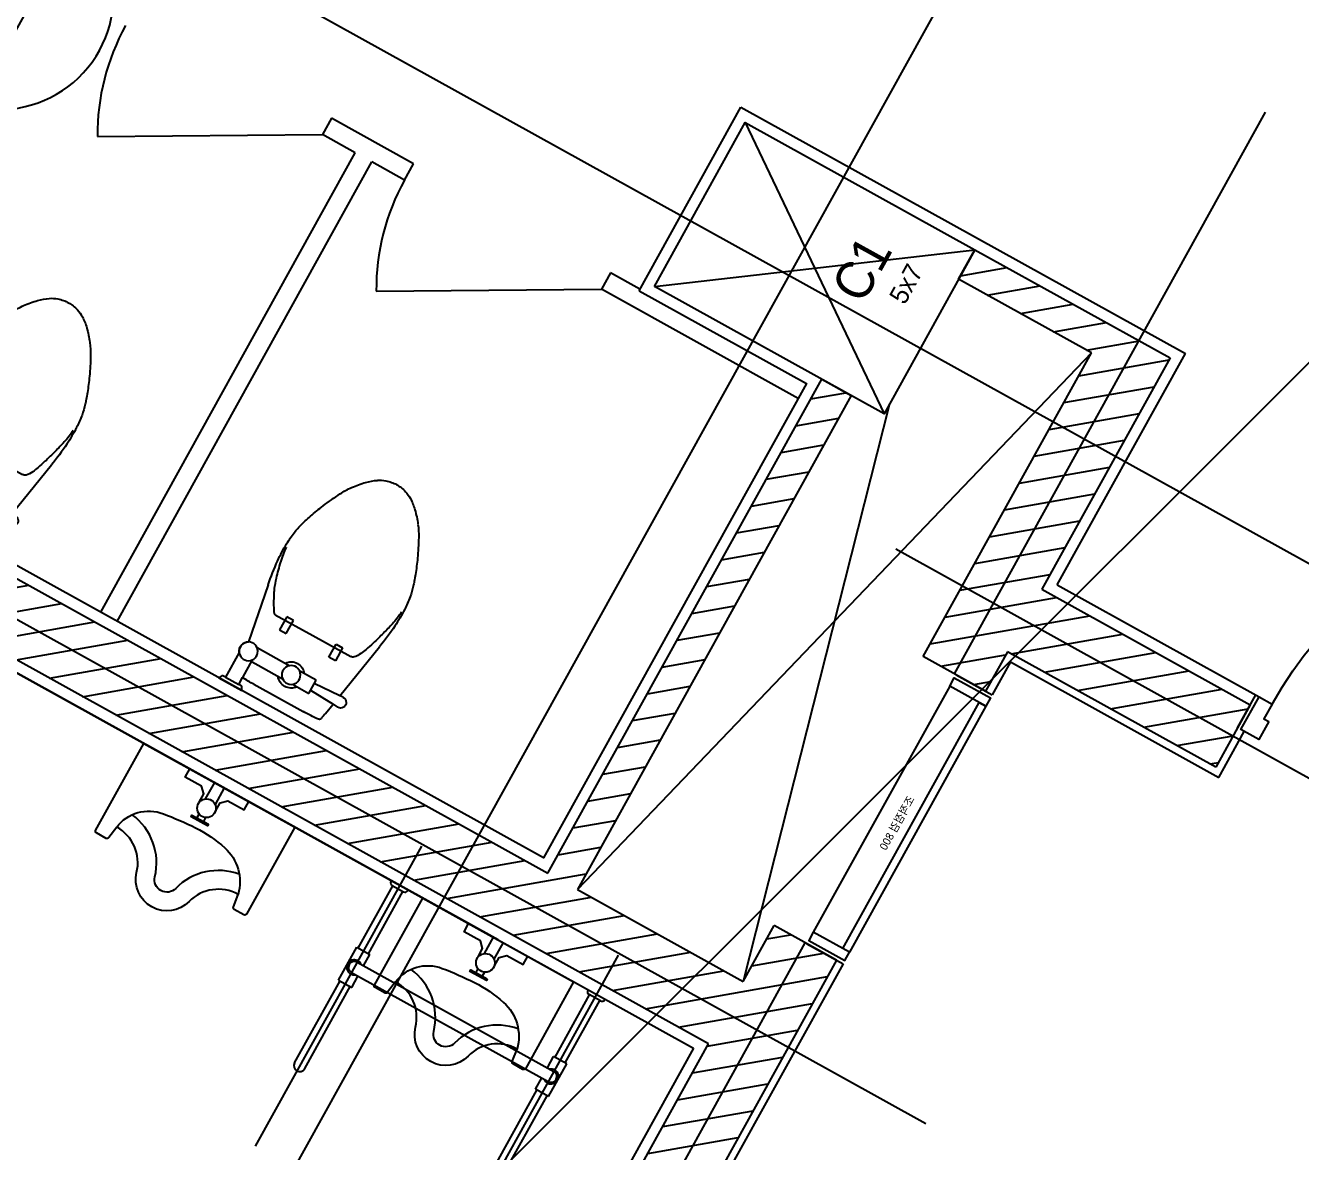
# Model space of a CAD drawing. Header units: millimetres. Extents: x -21000 to 567700, y 435000 to 850800.
# Drawn here: x 236886 to 240284, y 607295 to 610296 of the extents above; entities that cross this region are included whole.
import ezdxf
from ezdxf.enums import TextEntityAlignment as Align
from ezdxf.xclip import XClip

# ---------------------------------------------------------------- set-up
doc = ezdxf.new("R2010")
doc.units = ezdxf.units.MM
doc.header["$LTSCALE"] = 700
doc.header["$XCLIPFRAME"] = 2
for name, pattern in [('AB_Pbase$0$CEN', [62, 60, -1, 0, -1]), ('AB_Pbase$0$HID', [2.3, 1.5, -0.8]), ('AB_Pbase$0$주차장기둥$0$CEN', [62, 60, -1, 0, -1]), ('AUDIT_D_190513103822-5', [2.3, 1.5, -0.8])]:
    doc.linetypes.add(name, pattern=pattern)
doc.layers.get('0').update_dxf_attribs({"color": 2})
doc.layers.get('Defpoints').update_dxf_attribs({"color": 171})
for name, color, linetype in [('AB_Pbase$0$1', 1, 'Continuous'), ('AB_Pbase$0$2', 4, 'Continuous'), ('AB_Pbase$0$AB_Shops$0$AB_Shops$0$fix', 6, 'Continuous'), ('AB_Pbase$0$Ac', 244, 'AB_Pbase$0$CEN'), ('AB_Pbase$0$CEN', 1, 'AB_Pbase$0$CEN'), ('AB_Pbase$0$DOOR', 4, 'Continuous'), ('AB_Pbase$0$FIN', 6, 'Continuous'), ('AB_Pbase$0$fix', 6, 'Continuous'), ('AB_Pbase$0$FUR', 8, 'Continuous'), ('AB_Pbase$0$HAT-BR', 5, 'Continuous'), ('AB_Pbase$0$void', 1, 'AB_Pbase$0$HID'), ('AB_Pbase$0$WAL', 3, 'Continuous'), ('AB_Pbase$0$WIN', 4, 'Continuous'), ('AB_Pbase$0$WIN1', 1, 'Continuous'), ('AB_Pbase$0$설비사이즈', 4, 'AUDIT_D_190513103822-5'), ('AB_Pbase$0$주차장기둥$0$CEN_P', 244, 'AB_Pbase$0$주차장기둥$0$CEN')]:
    doc.layers.add(name, color=color, linetype=linetype)
doc.layers.add('AB_Pbase$0$Defponts', color=161, linetype='Continuous', plot=False)
doc.layers.add('AB_Pbase$0$주차장기둥$0$DEFPOINT', color=247, linetype='Continuous', plot=False)
doc.styles.add('AB_Pbase$0$돋움', font='')
doc.styles.add('AB_Pbase$0$맑은고딕', font='malgun.ttf')
doc.styles.add('AB_Pbase$0$주차장기둥$0$맑은 고딕', font='')
doc.styles.get('AB_Pbase$0$돋움').set_extended_font_data('Dotum')
doc.styles.get('AB_Pbase$0$주차장기둥$0$맑은 고딕').set_extended_font_data('Dotum')

# ---------------------------------------------------------------- blocks, each defined once
blk = doc.blocks.new('AB_Pbase$0$C4FB110F8')
at = {"layer": 'AB_Pbase$0$fix'}
for p, q in [((20, 670), (15, 680)), ((15, 680), (85, 680)), ((85, 680), (80, 670)), ((30, 670), (20, 670)), ((30, 595), (30, 670)), ((30, 670), (70, 670)), ((80, 670), (70, 670)), ((70, 670), (70, 648.7)), ((70, 595), (70, 648.7)), ((105, 650), (180, 650)), ((180, 650), (255, 650)), ((310, 625), (315.6, 594.2)), ((65, 600), (165, 600)), ((195, 600), (245, 600)), ((245, 600), (245, 560)), ((315.6, 594.2), (330, 595)), ((10, 400), (37.9, 558.1)), ((65, 560), (165, 560)), ((245, 560), (195, 560)), ((320.8, 565.5), (350, 400)), ((330, 565), (320.8, 565.5)), ((95, 490), (115, 490)), ((95, 450), (95, 490)), ((115, 490), (115, 450)), ((245, 490), (245, 450)), ((265, 490), (245, 490)), ((265, 450), (265, 490)), ((65, 460), (180, 460)), ((115, 450), (95, 450)), ((180, 460), (295, 460)), ((245, 450), (265, 450))]:
    blk.add_line(p, q, dxfattribs=at)
blk.add_lwpolyline([(245, 590), (315.6, 594.2, -1.060552)], format="xyb", dxfattribs=at)
blk.add_lwpolyline([(320.8, 565.5), (245, 570)], dxfattribs=at)
for centre in [(50, 580), (180, 580)]:
    blk.add_circle(centre, 25, dxfattribs=at)
for centre, radius, start, end in [((105, 187.3), 462.7, 90, 94.3383), ((255, 187.3), 462.7, 84.2894, 90), ((300.5, 642.7), 5.01, 27.0737, 84.2894), ((180, 580), 35, 34.8499, 145.1501), ((287.2, 635.9), 20, 14.0362, 27.0737), ((63.1, 579.9), 251, 10.3597, 14.0362), ((50, 580), 25, 143.1301, 241.0628), ((330.9, 580), 15, 266.6335, 93.3665), ((180, 580), 35, 214.8499, 325.1501), ((201.7, 353.9), 174.4, 143.1301, 150.4325), ((65, 456.5), 3.54, 90, 143.1301), ((295, 447.7), 12.3, 45, 90), ((265, 417.7), 54.8, 24.0722, 45), ((309.1, 282.6), 302.8, 153.4349, 157.1947), ((462.9, 205.7), 474.7, 150.4325, 153.4349), ((49.1, 321.2), 291.3, 20.556, 24.0722), ((-206, 225.6), 563.7, 18.0286, 20.556), ((773.4, 267.5), 774.8, 170.1534, 175.2364), ((246, 309.2), 234.4, 157.1947, 164.0546), ((-681.9, 70.6), 1064.2, 15.9454, 18.0286), ((-413.4, 267.5), 774.8, 4.7636, 9.8466), ((596.8, 208.9), 599.2, 164.0546, 168.3435), ((-454.7, 135.6), 827.8, 13.5834, 15.9454), ((441.1, 295.2), 441.4, 175.2364, 181.9723), ((340.2, 261.9), 337.2, 168.3435, 175.6013), ((112.5, 272.6), 244.3, 4.3987, 13.5834), ((-81.1, 295.2), 441.4, 358.0277, 4.7636), ((303.4, 290.4), 303.5, 181.9723, 188.7462), ((56.6, 290.4), 303.5, 351.2538, 358.0277), ((213.8, 276.7), 212.9, 188.7462, 196.8361), ((146.2, 276.7), 212.9, 343.1639, 351.2538), ((446.3, 347), 455.9, 196.8361, 198.4349), ((-86.3, 347), 455.9, 341.5651, 343.1639), ((968.9, 521.2), 1006.7, 198.4349, 199.5108), ((550.1, 372.8), 562.4, 199.5108, 203.9625), ((-190.1, 372.8), 562.4, 336.0375, 340.4892), ((-608.9, 521.2), 1006.7, 340.4892, 341.5651), ((846.6, 504.6), 886.9, 203.9625, 207.5073), ((-486.6, 504.6), 886.9, 332.4927, 336.0375), ((252.7, 195.3), 217.3, 207.5073, 216.8699), ((107.3, 195.3), 217.3, 323.1301, 332.4927), ((297.4, 228.8), 273.1, 216.8699, 225.2192), ((221.2, 152.1), 165, 225.2192, 236.3099), ((138.8, 152.1), 165, 303.6901, 314.7808), ((62.6, 228.8), 273.1, 314.7808, 323.1301), ((175.5, 83.5), 82.6, 236.3099, 252.0099), ((183.3, 107.6), 107.9, 252.0099, 260.5377), ((180, 87.7), 87.7, 260.5377, 270), ((180, 87.7), 87.7, 270, 279.4623), ((176.7, 107.6), 107.9, 279.4623, 287.9901), ((184.5, 83.5), 82.6, 287.9901, 303.6901)]:
    blk.add_arc(centre, radius, start, end, dxfattribs=at)
blk = doc.blocks.new('AB_Pbase$0$cu-301p')
for p, q in [((0, 15), (50, 15)), ((95, 10), (105, 10)), ((0, -15), (50, -15)), ((95, -10), (105, -10))]:
    blk.add_line(p, q)
blk.add_lwpolyline([(0, -230), (0, 230), (265, 230, -0.414214), (270, 225), (270, 195, -0.333333), (265, 190), (230, 185, 0.337547), (310, 80, -0.761905), (310, -80, 0.337547), (230, -185), (265, -190, -0.414214), (270, -195), (270, -225, -0.414214), (265, -230)], format="xyb", close=True)
for points in [[(230, -185, -0.333591), (138.6, -93.5, -0.024709), (130, 0, -0.066959), (138.6, 93.5, -0.287367), (230, 185)], [(181.7, 161.8, 0.29721), (296.7, 31.8, -0.761905), (296.7, -31.8, 0.302811), (181.3, -165, 0.337547)]]:
    blk.add_lwpolyline(points, format="xyb")
for points in [[(65, 25), (40, 25), (25, 40), (25, 90), (0, 90)], [(65, -25), (40, -25), (25, -40), (25, -90), (0, -90)]]:
    blk.add_lwpolyline(points)
blk.add_lwpolyline([(105, 25), (110, 25), (110, -25), (105, -25)], close=True)
blk.add_circle((70, 0), 25)
blk = doc.blocks.new('AB_Pbase$0$주차장기둥$0$cen 2bl 지하')
at = {"layer": 'AB_Pbase$0$주차장기둥$0$CEN_P', "color": 5}
for p, q in [((-64185.7, 73136.9), (-64185.7, 259452.9)), ((-127185.7, 77283), (119274.2, 77283))]:
    blk.add_line(p, q, dxfattribs=at)
at = {"layer": 'AB_Pbase$0$주차장기둥$0$CEN_P', "color": 54}
blk.add_line((-61204.2, 83524.1), (-81015, 14504.8), dxfattribs=at)
blk = doc.blocks.new('AB_Pbase$0$주차장기둥$0$p기둥 5x7')
blk.add_lwpolyline([(-250, 350), (250, 350), (250, -350), (-250, -350)], close=True)
at = {"layer": 'AB_Pbase$0$주차장기둥$0$DEFPOINT'}
for p, q in [((250, 350), (-250, -350)), ((-250, 350), (250, -350))]:
    blk.add_line(p, q, dxfattribs=at)
at = {"layer": 'AB_Pbase$0$주차장기둥$0$DEFPOINT', "color": 6, "style": 'AB_Pbase$0$주차장기둥$0$맑은 고딕'}
for s, height, p in [('C1', 100, (-24.4, -160.2)), ('5x7', 50, (28.8, -258.5))]:
    blk.add_text(s, height=height, rotation=0, dxfattribs=at).set_placement(p)
blk = doc.blocks.new('AB_Pbase$0$주차장기둥')
for name, p, rotation in [('AB_Pbase$0$주차장기둥$0$cen 2bl 지하', (36991.8, -11666.7), 1.99999810188403), ('AB_Pbase$0$주차장기둥$0$p기둥 5x7', (-29803.7, 63380.8), 91.99999810188433)]:
    blk.add_blockref(name, p, dxfattribs=dict(rotation=rotation))
blk = doc.blocks.new('AB_Pbase$0$조적점검800')
at = {"layer": 'AB_Pbase$0$설비사이즈', "linetype": 'Continuous'}
for p, q in [((785, 110), (35, 110)), ((785, 0), (35, 0))]:
    blk.add_line(p, q, dxfattribs=at)
for points in [[(35, 110), (10, 110), (10, 0), (35, 0)], [(785, 110), (810, 110), (810, 0), (785, 0)], [(785, 0), (35, 0), (35, 20), (785, 20)]]:
    blk.add_lwpolyline(points, close=True, dxfattribs=at)
at = {"layer": 'Defpoints', "linetype": 'Continuous'}
for p, q in [((0, 110), (0, 0)), ((820, 110), (820, 0))]:
    blk.add_line(p, q, dxfattribs=at)
at = {"layer": 'Defpoints', "linetype": 'Continuous', "style": 'AB_Pbase$0$맑은고딕', "text_generation_flag": 4}
blk.add_text('조적점검 800', height=21, rotation=180, dxfattribs=at).set_placement((398, 56.1), align=Align.MIDDLE_CENTER)
blk = doc.blocks.new('AB_Pbase$0$Door_s_1100')
at = {"layer": 'AB_Pbase$0$Defponts'}
for p, q in [((-10, 0), (-10, 100)), ((1110, 0), (1110, 100))]:
    blk.add_line(p, q, dxfattribs=at)
at = {"layer": 'AB_Pbase$0$WIN'}
for points in [[(40, 100), (80, 100), (80, 1120), (40, 1120)], [(55, 55), (55, 0), (0, 0), (0, 100), (40, 100), (40, 55)], [(1045, 55), (1045, 0), (1100, 0), (1100, 100), (1060, 100), (1060, 55)]]:
    blk.add_lwpolyline(points, close=True, dxfattribs=at)
at = {"layer": 'AB_Pbase$0$WIN1'}
blk.add_arc((40, 100), 1020, 0, 90, dxfattribs=at)
at = {"layer": 'AB_Pbase$0$Defponts', "style": 'AB_Pbase$0$돋움'}
blk.add_text('D-1100', height=100, dxfattribs=at).set_placement((550, 50), align=Align.MIDDLE)
blk = doc.blocks.new('AB_Pbase$0$20160212_34980', base_point=(54476081.4, -70515734.4))
at = {"layer": 'AB_Pbase$0$WIN', "rotation": 125.1554939794611}
blk.add_blockref('AB_Pbase$0$Door_s_1100', (54476081.4, -70515734.4), dxfattribs=at)
blk = doc.blocks.new('AB_Pbase$0$A$C03857614')
at = {"layer": 'AB_Pbase$0$2'}
for p, q in [((369.4, -91.9, 0), (369.4, -89.9, 0)), ((377.4, -99.9, 0), (412.4, -99.9, 0)), ((379.4, -289.9, 0), (379.4, -99.9, 0)), ((410.4, -289.9, 0), (410.4, -99.9, 0)), ((420.4, -91.9, 0), (420.4, -89.9, 0)), ((969.4, -91.9, 0), (969.4, -89.9, 0)), ((1012.4, -99.9, 0), (977.4, -99.9, 0)), ((979.4, -289.9, 0), (979.4, -99.9, 0)), ((1010.4, -289.9, 0), (1010.4, -99.9, 0)), ((1020.4, -91.9, 0), (1020.4, -89.9, 0)), ((374.9, -389.9, 0), (374.9, -289.9, 0)), ((374.9, -289.9, 0), (414.9, -289.9, 0)), ((414.9, -324.4, 0), (414.9, -289.9, 0)), ((1014.9, -289.9, 0), (974.9, -289.9, 0)), ((974.9, -324.4, 0), (974.9, -289.9, 0)), ((1014.9, -389.9, 0), (1014.9, -289.9, 0)), ((394.9, -324.4, 0), (994.9, -324.4, 0)), ((394.9, -355.4, 0), (994.9, -355.4, 0)), ((414.9, -389.9, 0), (414.9, -355.4, 0)), ((974.9, -389.9, 0), (974.9, -355.4, 0)), ((374.9, -389.9, 0), (414.9, -389.9, 0)), ((379.4, -639.9, 0), (379.4, -389.9, 0)), ((410.4, -639.9, 0), (410.4, -389.9, 0)), ((1014.9, -389.9, 0), (974.9, -389.9, 0)), ((979.4, -639.9, 0), (979.4, -389.9, 0)), ((1010.4, -639.9, 0), (1010.4, -389.9, 0))]:
    blk.add_line(p, q, dxfattribs=at)
at = {"layer": 'AB_Pbase$0$2', "extrusion": (-7.48363e-10, -9.35986e-08, 1)}
for centre in [(377.4, -91.9, 0), (977.4, -91.9, 0)]:
    blk.add_arc(centre, 8, 180, 270, dxfattribs=at)
at = {"layer": 'AB_Pbase$0$2', "extrusion": (7.48363e-10, -9.35986e-08, 1)}
for centre in [(412.4, -91.9, 0), (1012.4, -91.9, 0)]:
    blk.add_arc(centre, 8, 270, 0, dxfattribs=at)
at = {"layer": 'AB_Pbase$0$2'}
for centre, radius, start, end in [((394.9, -339.9, 0), 20, 50.805, 309.195), ((394.9, -339.9, 0), 15.5, 90, 270), ((994.9, -339.9, 0), 20, 230.805, 129.195), ((994.9, -339.9, 0), 15.5, 270, 90), ((394.9, -639.9, 0), 15.5, 180, 0), ((994.9, -639.9, 0), 15.5, 180, 0)]:
    blk.add_arc(centre, radius, start, end, dxfattribs=at)
at = {"layer": 'AB_Pbase$0$CEN', "ltscale": 0.1}
for p, q in [((394.9, 29.7, 0), (394.9, -884.6, 0)), ((994.9, 29.7, 0), (994.9, -884.6, 0))]:
    blk.add_line(p, q, dxfattribs=at)
blk = doc.blocks.new('AB_Pbase$0$AB_Shops$0$AB_Shops$0$cu-301p22')
for p, q in [((0, 15), (50, 15)), ((95, 10), (105, 10)), ((0, -15), (50, -15)), ((95, -10), (105, -10))]:
    blk.add_line(p, q)
blk.add_lwpolyline([(0, -230), (0, 230), (265, 230, -0.414214), (270, 225), (270, 195, -0.333333), (265, 190), (230, 185, 0.337547), (310, 80, -0.761905), (310, -80, 0.337547), (230, -185), (265, -190, -0.414214), (270, -195), (270, -225, -0.414214), (265, -230)], format="xyb", close=True)
for points in [[(230, -185, -0.333591), (138.6, -93.5, -0.024709), (130, 0, -0.066959), (138.6, 93.5, -0.287367), (230, 185)], [(181.7, 161.8, 0.29721), (296.7, 31.8, -0.761905), (296.7, -31.8, 0.302811), (181.3, -165, 0.337547)]]:
    blk.add_lwpolyline(points, format="xyb")
for points in [[(65, 25), (40, 25), (25, 40), (25, 90), (0, 90)], [(65, -25), (40, -25), (25, -40), (25, -90), (0, -90)]]:
    blk.add_lwpolyline(points)
blk.add_lwpolyline([(105, 25), (110, 25), (110, -25), (105, -25)], close=True)
blk.add_circle((70, 0), 25)
blk = doc.blocks.new('AB_Pbase')
at = {"layer": 'AB_Pbase$0$HAT-BR'}
h = blk.add_hatch(dxfattribs=at)
h.set_pattern_fill('ANSI31', color=256, scale=20, angle=145)
h.paths.add_polyline_path([(235929.4, 604527.6), (236063.8, 604661.9), (238153, 602571.6), (240063.6, 606018.4), (240229.8, 605926.3), (238280.5, 602409.7), (237010.4, 601140.3), (237826.9, 600323.4), (237692.5, 600189.1), (236741.7, 601140.4), (238029, 602427)])
h.paths.add_polyline_path([(238632.8, 599517.1), (232550.1, 593437.5), (232684.4, 593303.2), (238767.1, 599382.7)])
h.paths.add_polyline_path([(239573, 598576.4), (244422.5, 593724.3), (238339.7, 587644.8), (238205.4, 587779.2), (244153.8, 593724.4), (239438.6, 598442)])
h.paths.add_polyline_path([(253366.3, 576146.8), (254890.9, 574621.3), (254756.5, 574487), (253231.9, 576012.5)], flags=17)
h.paths.add_polyline_path([(246954.3, 581883.1), (245525.6, 580455.2), (245391.3, 580589.5), (246820, 582017.5)])
h.paths.add_polyline_path([(247173.6, 582371), (252407.6, 587602.2), (252541.9, 587467.8), (247308, 582236.6)])
h.paths.add_polyline_path([(260580.1, 582120.7), (261142.4, 583135.1), (260976.2, 583227.2), (260414, 582212.8)], flags=17)
h.paths.add_polyline_path([(263886.9, 576046.1), (264234.4, 575698.5), (264194.3, 575658.4), (265114.4, 575148.5), (265206.5, 575314.6)])
edge = h.paths.add_edge_path()
edge.add_line((263638.9, 581842.7), (261303.6, 583137.2))
edge.add_line((261303.6, 583137.2), (261395.8, 583303.3))
edge.add_line((261395.8, 583303.3), (265930.7, 580789.6))
edge.add_line((265930.7, 580789.6), (269809.1, 587786.6))
edge.add_line((269809.1, 587786.6), (269975.3, 587694.4))
edge.add_line((269975.3, 587694.4), (266096.8, 580697.5))
edge.add_line((266096.8, 580697.5), (266534.1, 580455.1))
edge.add_line((266534.1, 580455.1), (266442, 580288.9))
edge.add_line((266442, 580288.9), (263805.1, 581750.6))
edge.add_line((263638.9, 581842.7), (262485.1, 579761.3))
edge.add_line((263805.1, 581750.6), (261405.4, 577421.6))
edge.add_line((262393, 579595.1), (259935.3, 580957.4))
edge.add_line((262485.1, 579761.3), (259861.3, 581215.7))
edge.add_line((262393, 579595.1), (261239.3, 577513.7))
edge.add_line((259861.3, 581215.7), (259168.1, 579965.2))
edge.add_line((259334.3, 579873.1), (259168.1, 579965.2))
edge.add_line((259935.3, 580957.4), (259334.3, 579873.1))
edge.add_line((261239.3, 577513.7), (258615.4, 578968.1))
edge.add_line((258615.4, 578968.1), (258523.3, 578802))
edge.add_line((258523.3, 578802), (263739.4, 575910.6))
edge.add_line((263739.4, 575910.6), (263879.2, 576050.4))
edge.add_line((263879.2, 576050.4), (261405.4, 577421.6))
edge = h.paths.add_edge_path()
edge.add_line((273761.7, 610263.5), (273411.9, 610457.4))
edge.add_line((273411.9, 610457.4), (273281, 610221.2))
edge.add_line((273281, 610221.2), (271837.9, 611021.2))
edge.add_line((271837.9, 611021.2), (270579.8, 608751.5))
edge.add_line((270579.8, 608751.5), (267899.1, 610237.5))
edge.add_line((267899.1, 610237.5), (268345.1, 611042.1))
edge.add_line((268345.1, 611042.1), (267907.8, 611284.5))
edge.add_line((267907.8, 611284.5), (267461.8, 610479.9))
edge.add_line((267461.8, 610479.9), (264676.1, 612024))
edge.add_line((264676.1, 612024), (266867.4, 615977.3))
edge.add_line((266867.4, 615977.3), (266701.3, 616069.4))
edge.add_line((266701.3, 616069.4), (265295.3, 613533))
edge.add_line((265295.3, 613533), (264945.5, 613726.9))
edge.add_line((264945.5, 613726.9), (264853.4, 613560.7))
edge.add_line((264853.4, 613560.7), (265203.2, 613366.8))
edge.add_line((265203.2, 613366.8), (264417.8, 611949.9))
edge.add_line((264417.8, 611949.9), (276229.5, 605402.6))
edge.add_line((276229.5, 605402.6), (278088.8, 608756.8))
edge.add_line((278088.8, 608756.8), (278565.5, 608492.5))
edge.add_line((278565.5, 608492.5), (278798.2, 608912.4))
edge.add_line((278798.2, 608912.4), (278719.4, 608956))
edge.add_line((278719.4, 608956), (278578.9, 608702.3))
edge.add_line((278578.9, 608702.3), (278093.4, 608971.4))
edge.add_line((278093.4, 608971.4), (278825.5, 610292.1))
edge.add_line((278825.5, 610292.1), (278746.8, 610335.7))
edge.add_line((278746.8, 610335.7), (278092.3, 609155))
edge.add_line((278092.3, 609155), (277414.5, 609530.7))
edge.add_line((277414.5, 609530.7), (277370.8, 609452))
edge.add_line((277370.8, 609452), (278048.7, 609076.3))
edge.add_line((278048.7, 609076.3), (276155.5, 605660.9))
edge.add_line((276155.5, 605660.9), (275027.2, 606286.3))
edge.add_line((275027.2, 606286.3), (275473.2, 607090.9))
edge.add_line((275473.2, 607090.9), (275394.5, 607134.6))
edge.add_line((275394.5, 607134.6), (274948.5, 606329.9))
edge.add_line((274948.5, 606329.9), (274668.6, 606485.1))
edge.add_line((274668.6, 606485.1), (275114.6, 607289.7))
edge.add_line((275114.6, 607289.7), (275035.9, 607333.3))
edge.add_line((275035.9, 607333.3), (274589.9, 606528.7))
edge.add_line((274589.9, 606528.7), (270746, 608659.4))
edge.add_line((270746, 608659.4), (271911.9, 610762.9))
edge.add_line((271911.9, 610762.9), (273538.7, 609861.1))
edge.add_line((273538.7, 609861.1), (273766.6, 610272.2))
h.paths.add_polyline_path([(249823.9, 630123.9), (248214.6, 631015.9), (248122.5, 630849.7), (249731.8, 629957.7)])
h.paths.add_polyline_path([(264448.6, 621462.8), (264706.6, 621319.7), (264798.7, 621485.9), (263959.1, 621951.3), (263866.9, 621785.1), (264282.4, 621554.9), (263271.6, 619731.3), (263437.7, 619639.2)])
h.paths.add_polyline_path([(269499.6, 619034.5), (268660, 619499.9), (268567.9, 619333.7), (269048.9, 619067.1), (267972.6, 617125.4), (268138.8, 617033.3), (269215.1, 618975), (269407.5, 618868.3)])
h.paths.add_polyline_path([(278950.9, 618872.1), (277573.4, 619635.6), (275440.2, 615787.3), (272265.3, 617547.2), (272173.2, 617381), (274499.7, 616091.4), (273527.6, 614337.8), (273693.8, 614245.7), (274665.9, 615999.3), (276004, 615257.5), (276166.4, 615550.5), (275676.7, 615822), (277647.4, 619377.4), (278858.8, 618705.9)])
h.paths.add_polyline_path([(271683.5, 616497.6), (271517.4, 616589.7), (270492, 614739.9), (270658.2, 614647.8)])
h.paths.add_polyline_path([(266121, 619581), (265095.6, 617731.2), (264929.4, 617823.3), (265954.8, 619673.1)])
h.paths.add_polyline_path([(264405.1, 617124.9), (264497.2, 617291.1), (264296.1, 617402.6), (264203.9, 617236.4)])
edge = h.paths.add_edge_path()
edge.add_line((261140, 623342.4), (261232.1, 623508.6))
edge.add_line((261232.1, 623508.6), (257484.4, 625586))
edge.add_line((257484.4, 625586), (257392.3, 625419.8))
edge.add_line((257392.3, 625419.8), (258756.7, 624663.5))
edge.add_line((258756.7, 624663.5), (257030.8, 621549.9))
edge.add_line((257030.8, 621549.9), (255666.4, 622306.2))
edge.add_line((255666.4, 622306.2), (255622.7, 622227.5))
edge.add_line((255622.7, 622227.5), (256987.1, 621471.2))
edge.add_line((256987.1, 621471.2), (256735, 621016.4))
edge.add_line((256735, 621016.4), (256813.8, 620972.7))
edge.add_line((256813.8, 620972.7), (258835.4, 624619.9))
edge.add_line((258835.4, 624619.9), (261140, 623342.4))
h.paths.add_polyline_path([(252295.3, 623557.4), (252251.7, 623478.7), (252800.5, 623174.5), (252844.1, 623253.2)], flags=17)
h.paths.add_polyline_path([(278024, 614023.5), (278741.6, 615317.9), (277798.7, 613617.1), (277877.5, 613573.4), (278119.7, 614010.5), (279335.4, 613336.6), (279379.1, 613415.3), (278163.4, 614089.2), (278820.3, 615274.3), (278741.6, 615317.9)])
h.paths.add_polyline_path([(276999.8, 611990.1), (277047.9, 611963.4), (276926.7, 611744.8), (276799.9, 611815.1), (277163.5, 612471), (277242.2, 612427.4)], flags=17)
h.paths.add_polyline_path([(275349.5, 612653.4), (275456.1, 612845.8), (275766.5, 612673.7), (275659.8, 612481.3)], flags=17)
h.paths.add_polyline_path([(274915.1, 612859.8), (274748.9, 612952), (274506.5, 612514.6), (274672.7, 612422.5)], flags=17)
h.paths.add_polyline_path([(279024.5, 610867.8), (280144.5, 612888.1), (280223.2, 612844.5), (279103.3, 610824.1)])
h.paths.add_polyline_path([(279601.8, 610547.8), (280721.7, 612568.2), (280800.4, 612524.5), (279680.5, 610504.2)])
edge = h.paths.add_edge_path()
edge.add_line((268115.9, 579441.1), (268710.6, 579111.4))
edge.add_line((268710.6, 579111.4), (268676.7, 579050.2))
edge.add_line((268676.7, 579050.2), (271436.1, 577520.6))
edge.add_line((271436.1, 577520.6), (271470, 577581.9))
edge.add_line((271470, 577581.9), (271528.2, 577686.8))
edge.add_line((271528.2, 577686.8), (268174.1, 579546.1))
edge.add_line((268174.1, 579546.1), (268115.9, 579441.1))
h.paths.add_polyline_path([(252546, 576288.4), (251117.3, 574860.5), (254615.6, 571360.4), (257807.1, 577118), (257640.9, 577210.2), (255736.8, 573775), (255682.7, 573829.2), (255548.3, 573694.9), (255641, 573602.1), (254521.2, 571582.1), (251315.3, 574789.7), (252680.4, 576154.1)])
h.paths.add_polyline_path([(254748.7, 622094.5), (254457.8, 621569.8), (254624, 621477.7), (254914.9, 622002.4)], flags=17)
h.paths.add_polyline_path([(260390.1, 620339.5), (260224, 620431.6), (261377.8, 622513.2), (261544, 622421.1)])
h.paths.add_polyline_path([(246694.2, 601788.4), (244262.8, 603136.2), (244354.9, 603302.4), (246786.3, 601954.6)])
h.paths.add_polyline_path([(264513.8, 616681.6), (263362.4, 614604.4), (263948.4, 614279.6), (263856.3, 614113.4), (262500.6, 614864.9), (262592.7, 615031.1), (263196.2, 614696.5), (264347.6, 616773.8)])
h.paths.add_polyline_path([(251505.8, 616203), (251413.7, 616036.9), (267384.3, 607184.2), (267476.4, 607350.4)])
h.paths.add_polyline_path([(271057.7, 605148), (274188.8, 603412.4), (272429, 600237.5), (270189.9, 601478.7), (270097.8, 601312.5), (274624, 598803.6), (274716.1, 598969.8), (272595.1, 600145.4), (274355, 603320.3), (277464.3, 601596.8), (270405.5, 588862.3), (265870.5, 591376.1), (265778.4, 591209.9), (270479.5, 588604), (277722.6, 601670.9), (271149.8, 605314.2)])
h.paths.add_polyline_path([(255481.8, 630440.5), (255389.7, 630274.4), (255792, 630051.4), (254296.4, 627353.1), (254375.1, 627309.5), (255870.8, 630007.7), (258726.4, 628424.8), (257230.8, 625726.6), (257396.9, 625634.5), (258984.7, 628498.9)])
h.paths.add_polyline_path([(252754.7, 624571.9), (253714.6, 626303.6), (253793.4, 626260), (252833.4, 624528.2)])
h.paths.add_polyline_path([(271454, 617733.9), (271546.1, 617900.1), (271143.9, 618123.1), (271051.8, 617956.9)])
h.paths.add_polyline_path([(274129.6, 612597.8), (274173.2, 612676.5), (272975, 613340.7), (272679.2, 612807.2), (272845.4, 612715.1), (273097.5, 613169.9)], flags=17)
h.paths.add_polyline_path([(261119, 615848), (261285.2, 615755.9), (262691.1, 618292.3), (262525, 618384.4)])
h.paths.add_polyline_path([(261302.7, 615746.2), (261210.6, 615580), (261503.6, 615417.6), (261595.7, 615583.7)], flags=17)
h.paths.add_polyline_path([(260779.6, 615235.7), (260945.8, 615143.6), (260407.7, 614172.8), (247559.5, 621294.6), (247428.3, 621367.4), (245110.6, 622652.1), (245202.7, 622818.3), (246042.3, 622352.9), (246488.4, 623157.5), (246654.5, 623065.4), (246208.5, 622260.8), (248062.7, 621233), (249400.8, 623646.9), (248952.5, 623895.4), (248996.2, 623974.1), (249984.5, 623426.3), (249940.9, 623347.5), (249479.5, 623603.3), (248141.4, 621189.3), (250017.5, 620149.4), (251359.6, 622570.7), (250948.5, 622798.5), (250988.1, 622869.9), (251939.3, 622342.7), (251895.6, 622264), (251434.3, 622519.7), (250096.2, 620105.8), (252811.9, 618600.4), (253257.9, 619405.1), (253336.6, 619361.5), (252890.6, 618556.8), (253257.9, 618353.2), (254159.7, 619980), (253792.3, 620183.6), (253676, 619973.7), (253597.3, 620017.3), (253905.1, 620572.7), (254071.3, 620480.6), (253971.9, 620301.3), (254627.9, 619937.7), (254535.8, 619771.5), (254238.4, 619936.4), (253336.7, 618309.6), (254613.6, 617601.7), (255607.5, 619394.7), (255773.6, 619302.6), (254779.8, 617509.6), (260333.6, 614431.1)])
h.paths.add_polyline_path([(251257.3, 624727.3), (251091.2, 624819.4), (250887.5, 624452.1), (248071, 626013.3), (247978.9, 625847.1), (247979.1, 625847), (246827.7, 623769.8), (246993.9, 623677.6), (248145.3, 625754.9), (251552, 623866.5), (251644.1, 624032.7), (251053.7, 624359.9)])
h.paths.add_polyline_path([(239278.8, 608614.4), (239444.9, 608522.3), (239503.1, 608627.2), (240058.5, 608319.4), (240150.6, 608485.5), (239595.2, 608793.4), (239937, 609410), (239416.6, 609698.5), (239373, 609619.7), (239727.2, 609423.4)], flags=17)
h.paths.add_polyline_path([(249096, 617321.6), (249188.1, 617487.8), (246328.1, 619073.1), (246196.9, 619145.8), (244727.6, 619960.3), (244635.4, 619794.1)])
h.paths.add_polyline_path([(244912.1, 609773.6), (245004.2, 609939.8), (238523.3, 613532.3), (235245.5, 607619), (234042, 606416.1), (235434.6, 605022.7), (235569, 605157.1), (234240, 606486.8), (235318, 607564.2), (236122.2, 609014.9), (238706.7, 607582.3), (238270.4, 606795.2), (238991.9, 606395.2), (239084, 606561.4), (238528.6, 606869.2), (239047.4, 607805.1), (238881.2, 607897.2), (238798.8, 607748.5), (238357.1, 607993.3), (239086.7, 609309.6), (239008, 609353.3), (238278.4, 608037), (236214.3, 609181.1), (238509.9, 613322.4), (242795.5, 610946.9), (241038.1, 607776.4), (241204.2, 607684.3), (242961.7, 610854.8)])
h.paths.add_polyline_path([(254770.9, 631457.8), (254937, 631365.6), (255145.7, 631742.1), (254979.5, 631834.2)])
h.paths.add_polyline_path([(254539.5, 630648.5), (254373.3, 630740.6), (254143, 630325.1), (253548.3, 630654.8), (253504.7, 630576.1), (254099.4, 630246.4), (253042.5, 628339.7), (251765.6, 629047.6), (252822.5, 630954.2), (252848.7, 630939.7), (252892.3, 631018.4), (252787.4, 631076.6), (251686.9, 629091.2), (250436.1, 629784.5), (250344, 629618.3), (251594.7, 628925), (250494.2, 626939.6), (250599.2, 626881.5), (250642.8, 626960.2), (250616.6, 626974.7), (251673.5, 628881.4), (252950.4, 628173.6), (251893.5, 626266.9), (251298.8, 626596.6), (251255.1, 626517.9), (251849.9, 626188.2), (251488.7, 625536.6), (251654.9, 625444.5)])
at = {"layer": 'AB_Pbase$0$Ac'}
for p, q in [((239361.8, 608568.3), (240191.5, 610065)), ((235702, 609356.5), (239285.9, 607369.9)), ((239205.4, 608900.9), (241593.9, 607576.9)), ((238177.5, 606431.6), (238964.3, 607851.1))]:
    blk.add_line(p, q, dxfattribs=at)
at = {"layer": 'AB_Pbase$0$FIN'}
for p, q in [((238521.2, 609588.8), (238792.7, 610078.6)), ((238792.7, 610078.6), (239977.8, 609421.7)), ((239636, 608805.1), (239977.8, 609421.7)), ((236107.6, 608988.7), (238665.9, 607570.6)), ((238145.5, 607859.1), (236133.9, 608974.2)), ((239636, 608805.1), (240173.9, 608506.9, 0)), ((239510.9, 608600), (239462.4, 608512.6)), ((239510.9, 608600), (240066.3, 608292.2)), ((240066.3, 608292.2), (240134.2, 608414.6)), ((239064.9, 607795.4), (238555.8, 606877)), ((238665.9, 607570.6), (238229.6, 606783.5))]:
    blk.add_line(p, q, dxfattribs=at)
blk.add_lwpolyline([(238521.2, 609588.8), (238967.3, 609341.6), (238266.7, 608077.7), (236255.1, 609192.8), (238521.6, 613281.7)], dxfattribs=at)
at = {"layer": 'AB_Pbase$0$FUR'}
for p, q in [((237701.5, 610048.9), (237677.2, 610005.2)), ((237920.1, 609927.7), (237701.5, 610048.9)), ((237077.3, 610000.2), (237677.2, 610005.2)), ((237764.7, 609956.7), (237677.2, 610005.2)), ((237086, 608732.2), (237764.7, 609956.7)), ((237129.7, 608708), (237808.4, 609932.5)), ((237895.9, 609884), (237808.4, 609932.5)), ((237895.9, 609884), (237920.1, 609927.7)), ((237895.9, 609884), (237920.1, 609927.7)), ((238444.9, 609636.8), (238420.7, 609593.1)), ((238523.6, 609593.2), (238444.9, 609636.8)), ((237820.7, 609588.1), (238420.7, 609593.1)), ((238945.4, 609302.2), (238420.7, 609593.1))]:
    blk.add_line(p, q, dxfattribs=at)
for centre in [(237677.2, 610005.2), (238420.7, 609593.1)]:
    blk.add_arc(centre, 600, 151, 180.4759, dxfattribs=at)
at = {"layer": 'AB_Pbase$0$void', "ltscale": 1500}
for p, q in [((239727.2, 609423.4), (238357.1, 607993.3)), ((239189.1, 609288.1), (238798.8, 607748.5))]:
    blk.add_line(p, q, dxfattribs=at)
at = {"layer": 'AB_Pbase$0$WAL'}
for p, q in [((239373, 609619.7), (239416.6, 609698.5)), ((239416.6, 609698.5), (239937, 609410)), ((239727.2, 609423.4), (239373, 609619.7)), ((239278.8, 608614.4), (239727.2, 609423.4)), ((239937, 609410), (239595.2, 608793.4)), ((238278.4, 608037), (239008, 609353.3)), ((239008, 609353.3), (239086.7, 609309.6)), ((239086.7, 609309.6), (238357.1, 607993.3)), ((236214.3, 609181.1), (238278.4, 608037)), ((238706.7, 607582.3), (236122.2, 609014.9)), ((239595.2, 608793.4), (240150.6, 608485.5)), ((239444.9, 608522.3), (239278.8, 608614.4)), ((239503.1, 608627.2), (239444.9, 608522.3)), ((240058.5, 608319.4), (239503.1, 608627.2)), ((240150.6, 608485.5), (240058.5, 608319.4)), ((238357.1, 607993.3), (238798.8, 607748.5)), ((238798.8, 607748.5), (238881.2, 607897.2)), ((239047.4, 607805.1), (238881.2, 607897.2)), ((239047.4, 607805.1), (238528.6, 606869.2)), ((238270.4, 606795.2), (238706.7, 607582.3))]:
    blk.add_line(p, q, dxfattribs=at)
at = {"rotation": 329.0000000345588}
blk.add_blockref('AB_Pbase$0$주차장기둥', (231892.5, 539971.5), dxfattribs=at)
at = {"layer": 'AB_Pbase$0$1', "rotation": 330.9999981364547}
blk.add_blockref('AB_Pbase$0$A$C03857614', (237581.3, 608274.6, 0), dxfattribs=at)
at = {"layer": 'AB_Pbase$0$AB_Shops$0$AB_Shops$0$fix', "rotation": 240.9999981364618}
blk.add_blockref('AB_Pbase$0$AB_Shops$0$AB_Shops$0$cu-301p22', (238145.5, 607859.1, 0), dxfattribs=at)
at = {"layer": 'AB_Pbase$0$DOOR', "rotation": 60.99999813645461}
blk.add_blockref('AB_Pbase$0$조적점검800', (239064.9, 607795.4), dxfattribs=at)
at = {"layer": 'AB_Pbase$0$fix', "xscale": -1.000000000000012, "rotation": 150.9999982107748}
for p in [(236842.8, 609644.5), (237717.4, 609159.7)]:
    blk.add_blockref('AB_Pbase$0$C4FB110F8', p, dxfattribs=at)
at = {"layer": 'AB_Pbase$0$fix', "rotation": 240.999998136443}
blk.add_blockref('AB_Pbase$0$cu-301p', (237402.1, 608271.2, 0), dxfattribs=at)
at = {"layer": 'AB_Pbase$0$WAL', "color": 11, "xscale": -0.9999999999999998, "rotation": 96.1555066416218}
blk.add_blockref('AB_Pbase$0$20160212_34980', (241087.5, 607886.2, 0), dxfattribs=at)

msp = doc.modelspace()

# ---------------------------------------------------------------- block references
ref = msp.add_blockref('AB_Pbase', (0, 0))
XClip(ref).set_block_clipping_path([(-0.000000015, 445500.0000000148), (493845.7187941075, 839949.3912975936)])

# ---------------------------------------------------------------- next in the draw order: linework, layer by layer
at = {"layer": 'Defpoints'}
msp.add_lwpolyline([(234894.1, 607750.1, 0.520567), (235210.5, 608137.2, 0.520567), (235527, 608524.3, 0.520567), (235843.5, 608911.4, 0.520567), (236159.9, 609298.6, 0.520567), (236476.4, 609685.7, 0.520567), (236792.9, 610072.8, 0.520567), (237109.3, 610459.9, 0.520567), (237425.8, 610847, 0.520567), (237742.3, 611234.1, 0.520567), (238058.7, 611621.2, 0.520567), (238375.2, 612008.3, 0.520567), (238691.7, 612395.4, 0.520567), (239008.1, 612782.5, 0.520567), (239324.6, 613169.6, 0.520567), (239641.1, 613556.7, 0.520567)], format="xyb", dxfattribs=at)

doc.saveas('drawing.dxf')
